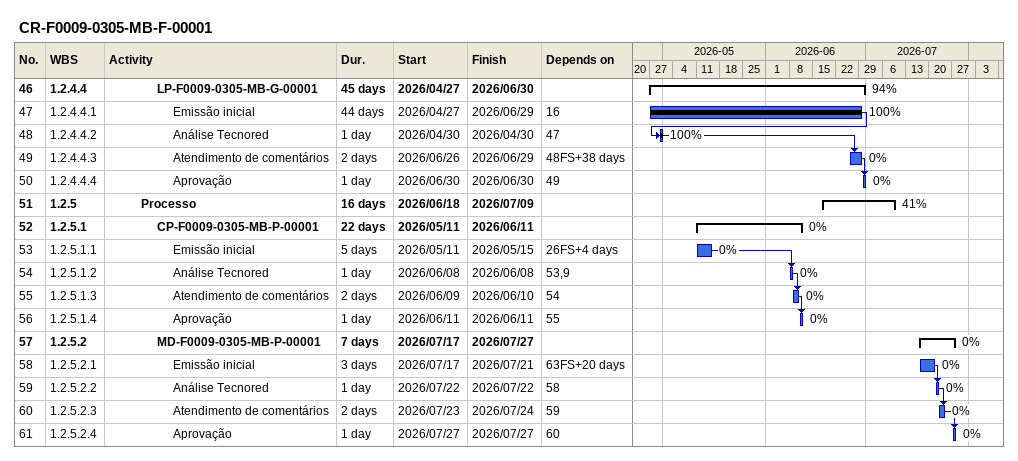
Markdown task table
CR-F0009-0305-MB-F-00001

| ID | WBS | Task | Duration | Start | Finish | Predecessors | % complete |
|---|---|---|---|---|---|---|---|
| 46 | 1.2.4.4 | **LP-F0009-0305-MB-G-00001** | 45d | 2026-04-27 | 2026-06-30 |  | 94 |
| 47 | 1.2.4.4.1 | Emissão inicial | 44d | 2026-04-27 | 2026-06-29 | 16 | 100 |
| 48 | 1.2.4.4.2 | Análise Tecnored | 1d | 2026-04-30 | 2026-04-30 | 47 | 100 |
| 49 | 1.2.4.4.3 | Atendimento de comentários | 2d | 2026-06-26 | 2026-06-29 | 48FS+38d | 0 |
| 50 | 1.2.4.4.4 | Aprovação | 1d | 2026-06-30 | 2026-06-30 | 49 | 0 |
| 51 | 1.2.5 | **Processo** | 16d | 2026-06-18 | 2026-07-09 |  | 41 |
| 52 | 1.2.5.1 | **CP-F0009-0305-MB-P-00001** | 22d | 2026-05-11 | 2026-06-11 |  | 0 |
| 53 | 1.2.5.1.1 | Emissão inicial | 5d | 2026-05-11 | 2026-05-15 | 26FS+4d | 0 |
| 54 | 1.2.5.1.2 | Análise Tecnored | 1d | 2026-06-08 | 2026-06-08 | 53, 9 | 0 |
| 55 | 1.2.5.1.3 | Atendimento de comentários | 2d | 2026-06-09 | 2026-06-10 | 54 | 0 |
| 56 | 1.2.5.1.4 | Aprovação | 1d | 2026-06-11 | 2026-06-11 | 55 | 0 |
| 57 | 1.2.5.2 | **MD-F0009-0305-MB-P-00001** | 7d | 2026-07-17 | 2026-07-27 |  | 0 |
| 58 | 1.2.5.2.1 | Emissão inicial | 3d | 2026-07-17 | 2026-07-21 | 63FS+20d | 0 |
| 59 | 1.2.5.2.2 | Análise Tecnored | 1d | 2026-07-22 | 2026-07-22 | 58 | 0 |
| 60 | 1.2.5.2.3 | Atendimento de comentários | 2d | 2026-07-23 | 2026-07-24 | 59 | 0 |
| 61 | 1.2.5.2.4 | Aprovação | 1d | 2026-07-27 | 2026-07-27 | 60 | 0 |
